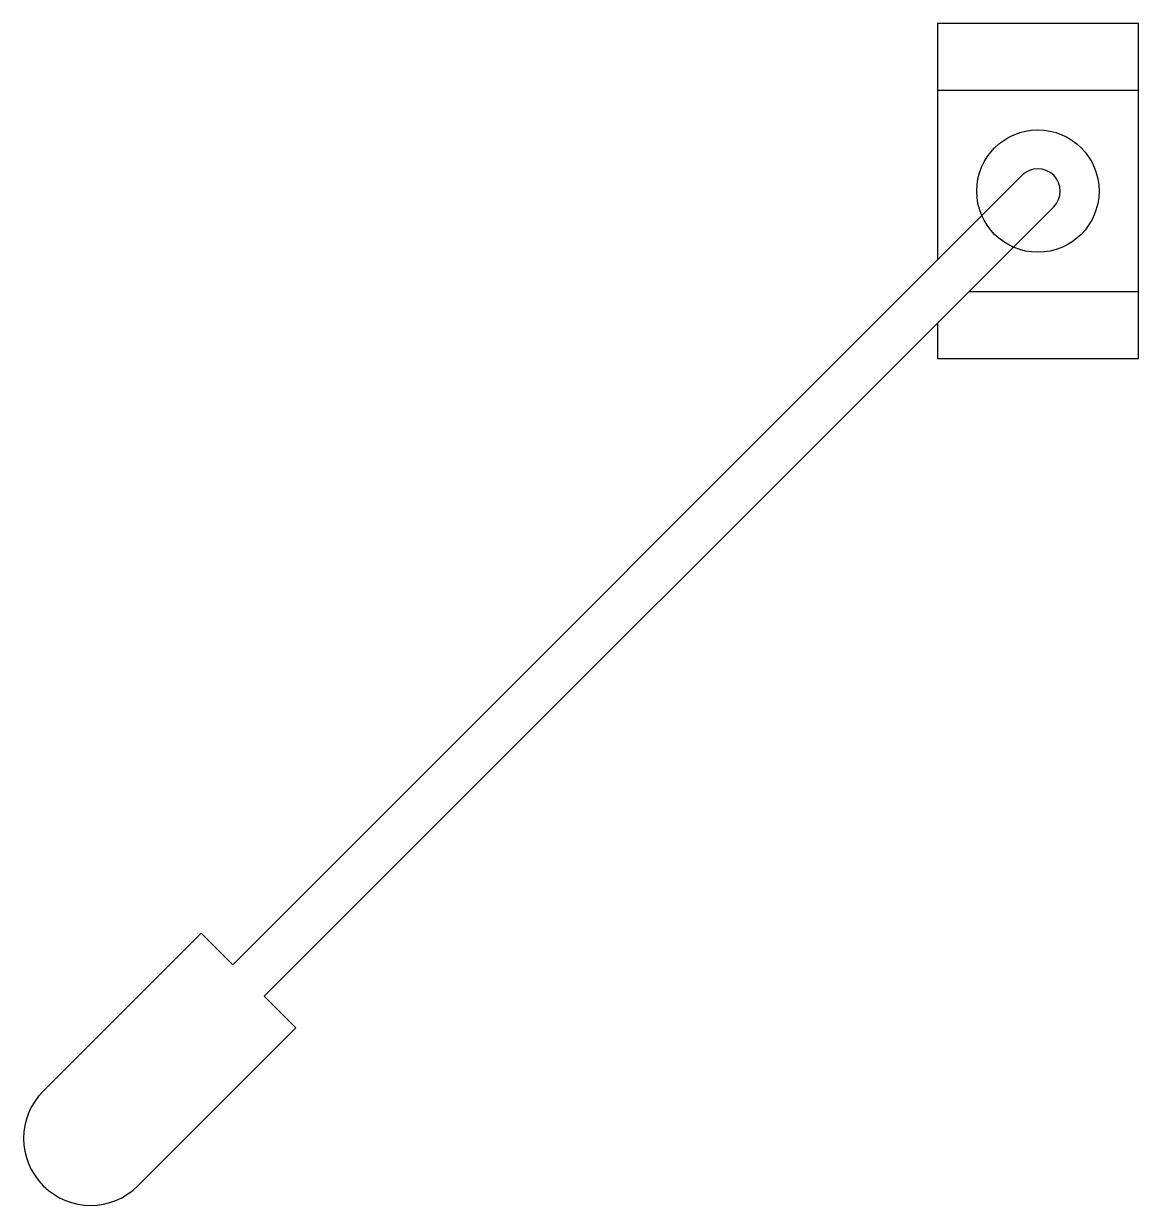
# Model space of a CAD drawing. Extents: x 80.792 to 81.291, y 95.314 to 95.843.
import ezdxf

# ---------------------------------------------------------------- set-up
doc = ezdxf.new("R2010")
doc.units = 0
doc.header["$MEASUREMENT"] = 0
doc.layers.get('0').update_dxf_attribs({"linetype": 'CONTINUOUS'})

msp = doc.modelspace()

# ---------------------------------------------------------------- linework, layer by layer
for p, q in [((81.20087, 95.8434), (81.20087, 95.73754)), ((81.29087, 95.8434), (81.20087, 95.8434)), ((81.29087, 95.6934), (81.29087, 95.8434)), ((81.29087, 95.8134), (81.20087, 95.8134)), ((81.2388, 95.77547), (80.88525, 95.42192)), ((81.25294, 95.76133), (80.89939, 95.40778)), ((81.21502, 95.7234), (81.29087, 95.7234)), ((81.20087, 95.70926), (81.20087, 95.6934)), ((81.20087, 95.6934), (81.29087, 95.6934))]:
    msp.add_line(p, q)
for points in [[(80.88525, 95.42192), (80.87111, 95.43606), (80.8004, 95.36535)], [(80.89939, 95.40778), (80.91353, 95.39363), (80.84282, 95.32292)]]:
    msp.add_lwpolyline(points)
msp.add_circle((81.24587, 95.7684), 0.0274)
for centre, radius, start, end in [((81.24587, 95.7684), 0.01, 315, 135), ((80.82161, 95.34414), 0.03, 135, 315)]:
    msp.add_arc(centre, radius, start, end)

doc.saveas('drawing.dxf')
